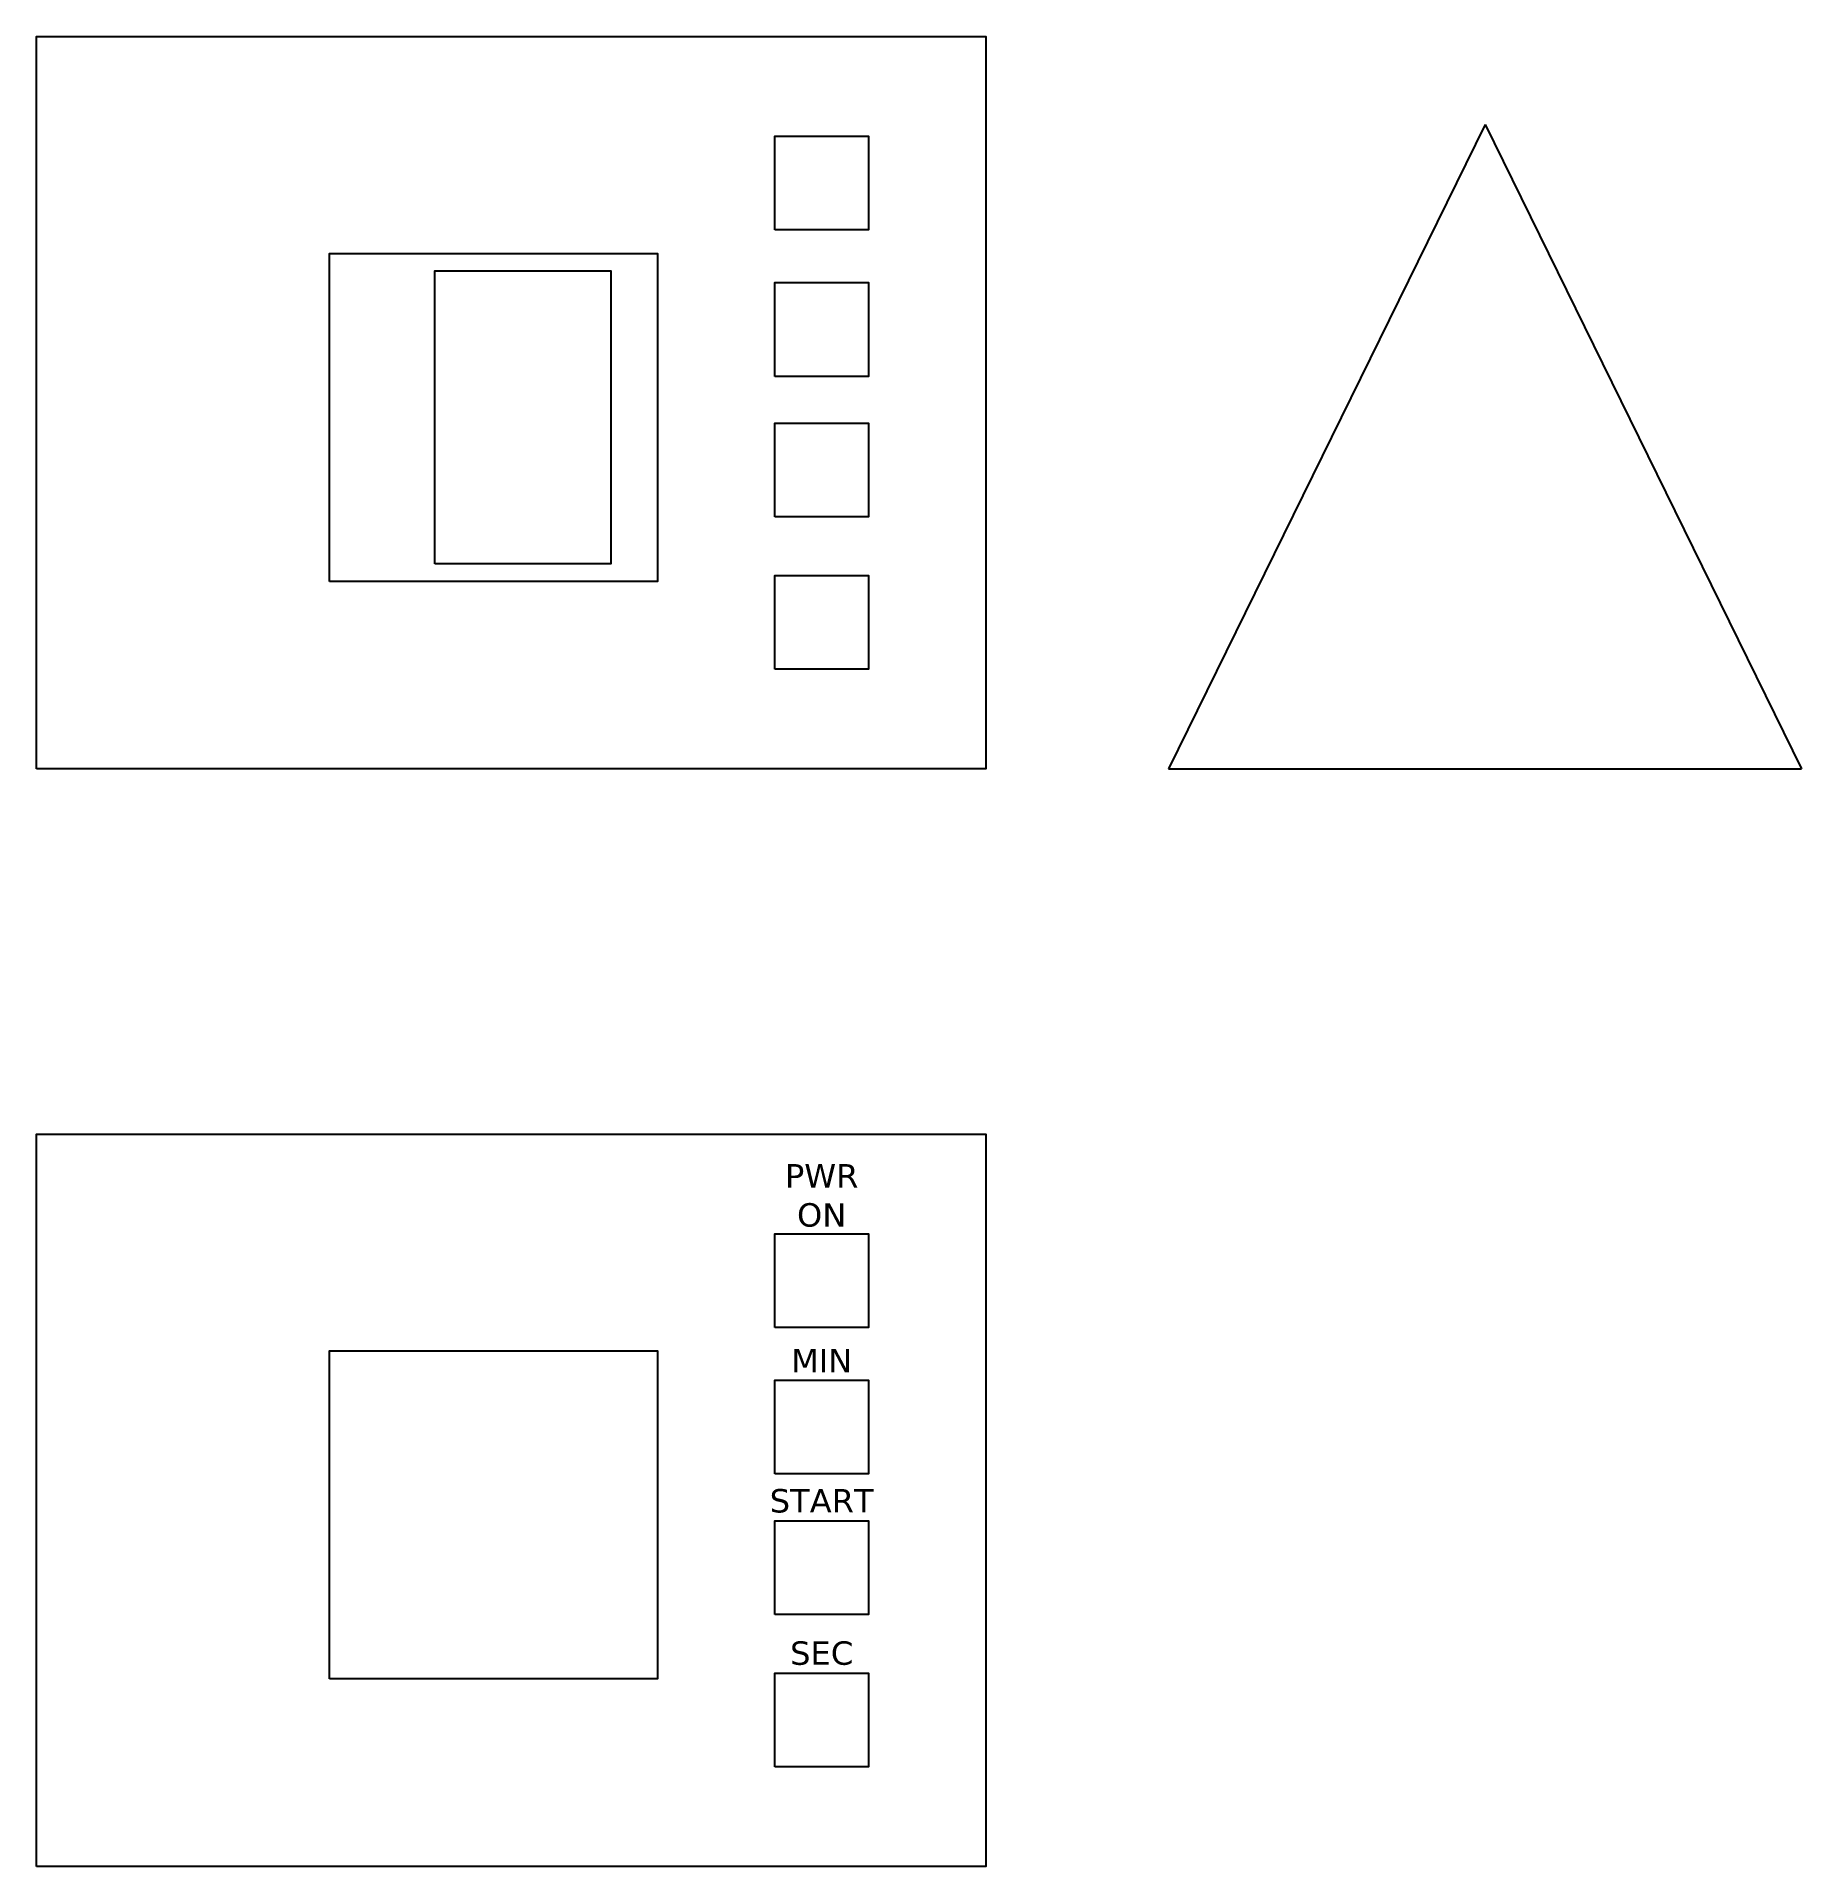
# Model space of a CAD drawing. Header units: millimetres. Extents: x -6 to 145, y -96 to 60.
import ezdxf

# ---------------------------------------------------------------- set-up
doc = ezdxf.new("R2010")
doc.units = ezdxf.units.MM
doc.styles.get("Standard").update_dxf_attribs({"font": 'arial.ttf'})

msp = doc.modelspace()

# ---------------------------------------------------------------- linework, layer by layer
for p, q in [((117.61, 53), (90.61, -2)), ((117.61, 53), (144.61, -2)), ((90.61, -2), (144.61, -2))]:
    msp.add_line(p, q)
for points in [[(-6, -2), (-6, 60.5), (75, 60.5), (75, -2)], [(57, 44), (57, 52), (65, 52), (65, 44)], [(19, 14), (19, 42), (47, 42), (47, 14)], [(28, 15.5), (28, 40.5), (43, 40.5), (43, 15.5)], [(57, 31.5), (57, 39.5), (65, 39.5), (65, 31.5)], [(57, 19.5), (57, 27.5), (65, 27.5), (65, 19.5)], [(57, 6.5), (57, 14.5), (65, 14.5), (65, 6.5)], [(-6, -95.68), (-6, -33.18), (75, -33.18), (75, -95.68)], [(57, -49.68), (57, -41.68), (65, -41.68), (65, -49.68)], [(19, -79.68), (19, -51.68), (47, -51.68), (47, -79.68)], [(57, -62.18), (57, -54.18), (65, -54.18), (65, -62.18)], [(57, -74.18), (57, -66.18), (65, -66.18), (65, -74.18)], [(57, -87.18), (57, -79.18), (65, -79.18), (65, -87.18)]]:
    msp.add_lwpolyline(points, close=True)

# ---------------------------------------------------------------- texts
at = {"char_height": 2, "attachment_point": 8}
for s, insert, width in [('{\\fDejaVu Sans Mono|b0|i0|c0|p0;PWR ON}', (61, -41.11), 10.0066), ('{\\fDejaVu Sans Mono|b0|i0|c0|p0;MIN}', (61, -53.51), 7.3602), ('{\\fDejaVu Sans Mono|b0|i0|c0|p0;START}', (61, -65.51), 7.3602), ('{\\fDejaVu Sans Mono|b0|i0|c0|p0;SEC}', (61, -78.51), 7.3602)]:
    msp.add_mtext(s, dxfattribs=dict(at, insert=insert, width=width))

doc.saveas('drawing.dxf')
